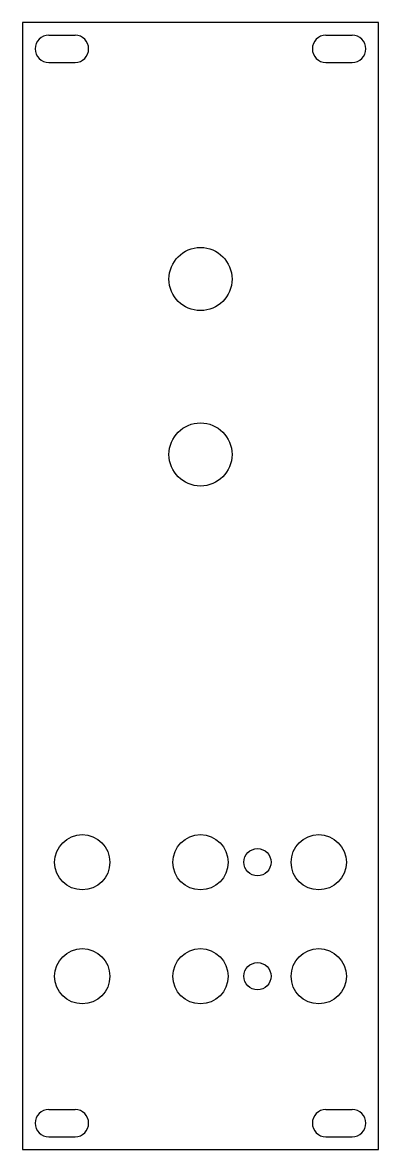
# Model space of a CAD drawing. Extents: x 128 to 169, y 41 to 169.
import ezdxf

# ---------------------------------------------------------------- set-up
doc = ezdxf.new("R2010")
doc.units = 0
doc.layers.add('View', color=7, linetype='CONTINUOUS')

msp = doc.modelspace()

# ---------------------------------------------------------------- linework, layer by layer
at = {"layer": 'View'}
for p, q in [((128.18, 169.25), (128.18, 40.75)), ((168.82, 169.25), (128.18, 169.25)), ((168.82, 40.75), (168.82, 169.25)), ((131.18, 167.8), (134.18, 167.8)), ((162.82, 167.8), (165.82, 167.8)), ((131.18, 164.7), (134.18, 164.7)), ((162.82, 164.7), (165.82, 164.7)), ((131.18, 45.3), (134.18, 45.3)), ((162.82, 45.3), (165.82, 45.3)), ((131.18, 42.2), (134.18, 42.2)), ((162.82, 42.2), (165.82, 42.2)), ((128.18, 40.75), (168.82, 40.75))]:
    msp.add_line(p, q, dxfattribs=at)
for centre, radius in [((148.5, 140), 3.6), ((148.5, 120), 3.6), ((135, 73.5), 3.15), ((148.5, 73.5), 3.15), ((162, 73.5), 3.15), ((155, 73.5), 1.55), ((135, 60.5), 3.15), ((148.5, 60.5), 3.15), ((162, 60.5), 3.15), ((155, 60.5), 1.55)]:
    msp.add_circle(centre, radius, dxfattribs=at)
for centre, start, end in [((131.18, 166.25), 90, -90), ((134.18, 166.25), -90, 90), ((162.82, 166.25), 90, -90), ((165.82, 166.25), -90, 90), ((131.18, 43.75), 90, -90), ((134.18, 43.75), -90, 90), ((162.82, 43.75), 90, -90), ((165.82, 43.75), -90, 90)]:
    msp.add_arc(centre, 1.55, start, end, dxfattribs=at)

doc.saveas('drawing.dxf')
